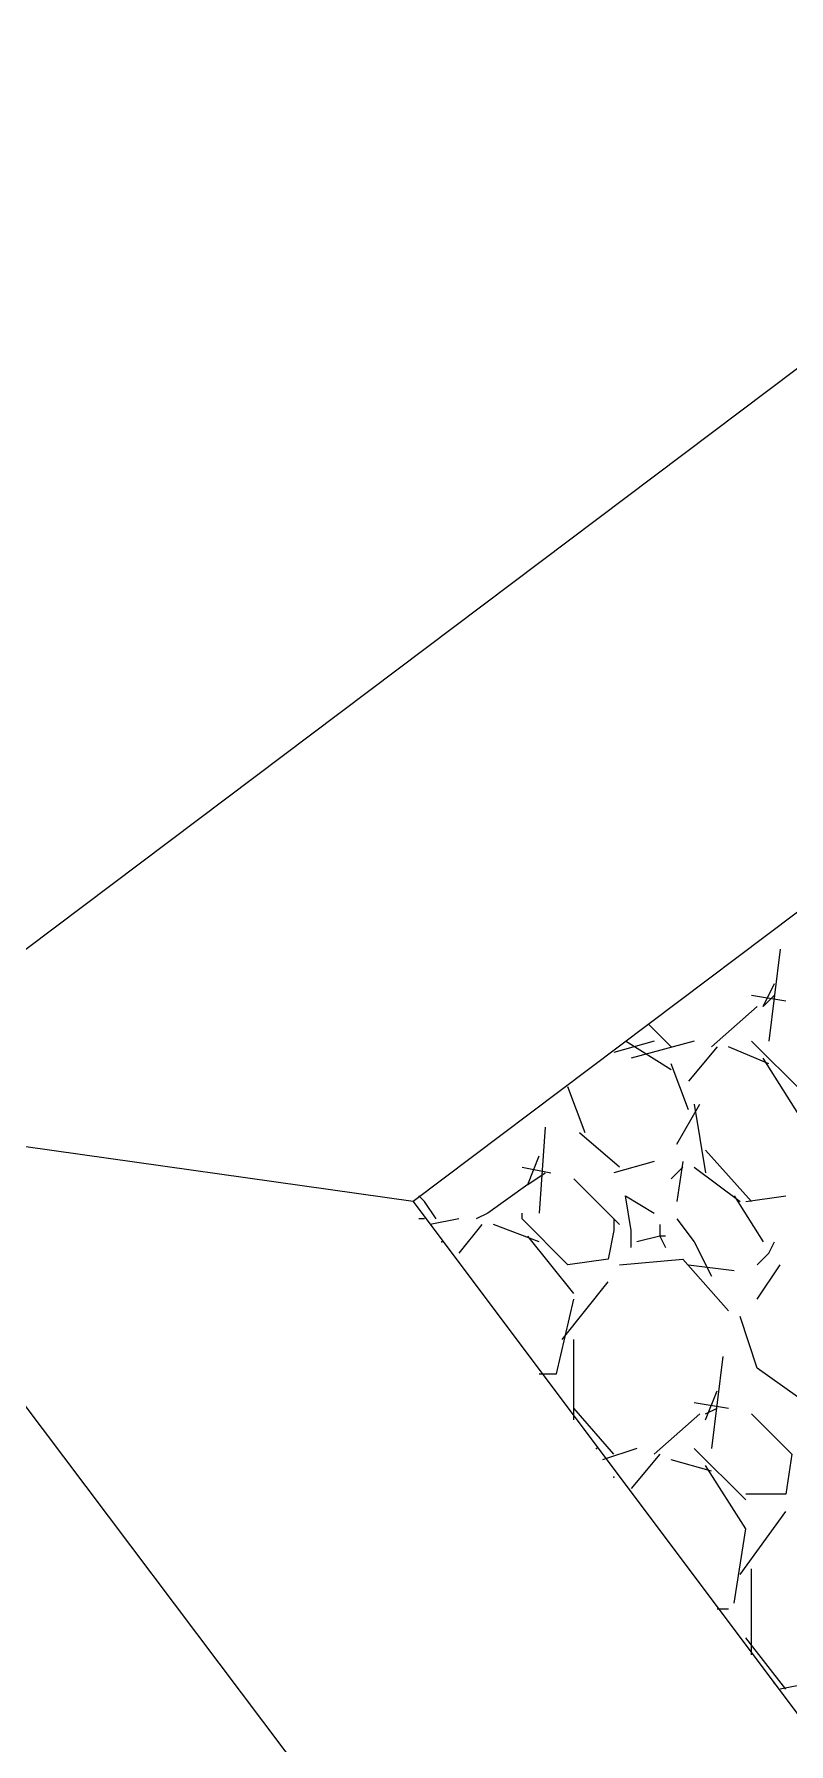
# Model space of a CAD drawing. Header units: metres. Extents: x 536440 to 536837, y 1836560 to 1836836.
# Drawn here: x 536591.289 to 536592.605, y 1836692.145 to 1836695.125 of the extents above; entities that cross this region are included whole.
import ezdxf

# ---------------------------------------------------------------- set-up
doc = ezdxf.new("R2010")
doc.units = ezdxf.units.M
doc.header["$MEASUREMENT"] = 0
doc.layers.add('Level 42', color=1, linetype='Continuous', lineweight=0)

msp = doc.modelspace()

# ---------------------------------------------------------------- linework, layer by layer
at = {"layer": 'Level 42', "color": 7, "linetype": 'Continuous', "lineweight": 0}
for p, q in [((536597.2, 1836697.99), (536590.89, 1836693.24)), ((536597.2, 1836697.99), (536590.89, 1836693.24)), ((536597.06, 1836696.94), (536591.95, 1836693.09)), ((536597.06, 1836696.94), (536591.95, 1836693.09)), ((536590.29, 1836694.04), (536592.7, 1836690.84)), ((536590.29, 1836694.04), (536592.7, 1836690.84)), ((536592.59, 1836693.53), (536592.57, 1836693.37)), ((536592.59, 1836693.53), (536592.57, 1836693.37)), ((536592.56, 1836693.43), (536592.58, 1836693.47)), ((536592.56, 1836693.43), (536592.58, 1836693.47)), ((536592.54, 1836693.45), (536592.6, 1836693.44)), ((536592.54, 1836693.45), (536592.6, 1836693.44)), ((536592.56, 1836693.43), (536592.58, 1836693.45)), ((536592.56, 1836693.43), (536592.58, 1836693.45)), ((536592.55, 1836693.43), (536592.47, 1836693.36)), ((536592.55, 1836693.43), (536592.47, 1836693.36)), ((536592.4, 1836693.36), (536592.36, 1836693.4)), ((536592.4, 1836693.36), (536592.36, 1836693.4)), ((536592.37, 1836693.37), (536592.3, 1836693.35)), ((536592.37, 1836693.37), (536592.3, 1836693.35)), ((536592.4, 1836693.32), (536592.32, 1836693.37)), ((536592.4, 1836693.32), (536592.32, 1836693.37)), ((536592.44, 1836693.37), (536592.33, 1836693.34)), ((536592.44, 1836693.37), (536592.33, 1836693.34)), ((536592.48, 1836693.36), (536592.43, 1836693.3)), ((536592.48, 1836693.36), (536592.43, 1836693.3)), ((536592.57, 1836693.33), (536592.5, 1836693.36)), ((536592.57, 1836693.33), (536592.5, 1836693.36)), ((536592.63, 1836693.28), (536592.54, 1836693.37)), ((536592.63, 1836693.28), (536592.54, 1836693.37)), ((536592.43, 1836693.25), (536592.4, 1836693.33)), ((536592.43, 1836693.25), (536592.4, 1836693.33)), ((536592.63, 1836693.23), (536592.56, 1836693.34)), ((536592.63, 1836693.23), (536592.56, 1836693.34)), ((536592.25, 1836693.21), (536592.22, 1836693.29)), ((536592.25, 1836693.21), (536592.22, 1836693.29)), ((536592.41, 1836693.19), (536592.45, 1836693.26)), ((536592.41, 1836693.19), (536592.45, 1836693.26)), ((536592.44, 1836693.26), (536592.46, 1836693.14)), ((536592.44, 1836693.26), (536592.46, 1836693.14)), ((536591.95, 1836693.09), (536590.89, 1836693.24)), ((536591.95, 1836693.09), (536590.89, 1836693.24)), ((536592.18, 1836693.22), (536592.17, 1836693.07)), ((536592.18, 1836693.22), (536592.17, 1836693.07)), ((536592.31, 1836693.15), (536592.24, 1836693.21)), ((536592.31, 1836693.15), (536592.24, 1836693.21)), ((536592.46, 1836693.18), (536592.54, 1836693.09)), ((536592.46, 1836693.18), (536592.54, 1836693.09)), ((536592.46, 1836693.18), (536592.54, 1836693.09)), ((536592.46, 1836693.18), (536592.54, 1836693.09)), ((536592.14, 1836693.15), (536592.19, 1836693.14)), ((536592.14, 1836693.15), (536592.19, 1836693.14)), ((536592.15, 1836693.12), (536592.17, 1836693.17)), ((536592.15, 1836693.12), (536592.17, 1836693.17)), ((536592.37, 1836693.16), (536592.3, 1836693.14)), ((536592.37, 1836693.16), (536592.3, 1836693.14)), ((536592.4, 1836693.13), (536592.42, 1836693.15)), ((536592.4, 1836693.13), (536592.42, 1836693.15)), ((536592.42, 1836693.16), (536592.41, 1836693.09)), ((536592.42, 1836693.16), (536592.41, 1836693.09)), ((536592.44, 1836693.15), (536592.52, 1836693.09)), ((536592.44, 1836693.15), (536592.52, 1836693.09)), ((536592.15, 1836693.12), (536592.08, 1836693.07)), ((536592.15, 1836693.12), (536592.08, 1836693.07)), ((536592.15, 1836693.12), (536592.18, 1836693.14)), ((536592.15, 1836693.12), (536592.18, 1836693.14)), ((536592.23, 1836693.13), (536592.31, 1836693.05)), ((536592.23, 1836693.13), (536592.31, 1836693.05)), ((536591.95, 1836693.09), (536592.85, 1836691.89)), ((536591.95, 1836693.09), (536592.85, 1836691.89)), ((536591.97, 1836693.09), (536591.96, 1836693.1)), ((536591.97, 1836693.09), (536591.96, 1836693.1)), ((536591.99, 1836693.06), (536591.97, 1836693.09)), ((536591.99, 1836693.06), (536591.97, 1836693.09)), ((536592.33, 1836693.04), (536592.32, 1836693.1)), ((536592.32, 1836693.1), (536592.37, 1836693.07)), ((536592.33, 1836693.04), (536592.32, 1836693.1)), ((536592.32, 1836693.1), (536592.37, 1836693.07)), ((536592.51, 1836693.1), (536592.56, 1836693.02)), ((536592.51, 1836693.1), (536592.56, 1836693.02)), ((536592.53, 1836693.09), (536592.6, 1836693.1)), ((536592.53, 1836693.09), (536592.6, 1836693.1)), ((536591.97, 1836693.06), (536591.96, 1836693.06)), ((536591.97, 1836693.06), (536591.96, 1836693.06)), ((536592.03, 1836693.06), (536591.98, 1836693.05)), ((536592.03, 1836693.06), (536591.98, 1836693.05)), ((536592.08, 1836693.07), (536592.06, 1836693.06)), ((536592.08, 1836693.07), (536592.06, 1836693.06)), ((536592.14, 1836693.06), (536592.14, 1836693.07)), ((536592.14, 1836693.06), (536592.14, 1836693.07)), ((536592.22, 1836692.98), (536592.14, 1836693.06)), ((536592.22, 1836692.98), (536592.14, 1836693.06)), ((536592.3, 1836693.06), (536592.3, 1836693.04)), ((536592.3, 1836693.06), (536592.3, 1836693.04)), ((536592.41, 1836693.06), (536592.44, 1836693.02)), ((536592.41, 1836693.06), (536592.44, 1836693.02)), ((536592.07, 1836693.05), (536592.03, 1836693)), ((536592.07, 1836693.05), (536592.03, 1836693)), ((536592.17, 1836693.02), (536592.09, 1836693.05)), ((536592.17, 1836693.02), (536592.09, 1836693.05)), ((536592.23, 1836692.93), (536592.15, 1836693.03)), ((536592.23, 1836692.93), (536592.15, 1836693.03)), ((536592.3, 1836693.04), (536592.29, 1836692.99)), ((536592.3, 1836693.04), (536592.29, 1836692.99)), ((536592.33, 1836693.01), (536592.33, 1836693.04)), ((536592.33, 1836693.01), (536592.33, 1836693.04)), ((536592.38, 1836693.03), (536592.34, 1836693.02)), ((536592.38, 1836693.03), (536592.34, 1836693.02)), ((536592.38, 1836693.05), (536592.38, 1836693.03)), ((536592.38, 1836693.05), (536592.38, 1836693.03)), ((536592.38, 1836693.03), (536592.39, 1836693.01)), ((536592.39, 1836693.03), (536592.38, 1836693.03)), ((536592.38, 1836693.03), (536592.39, 1836693.01)), ((536592.39, 1836693.03), (536592.38, 1836693.03)), ((536592.44, 1836693.02), (536592.47, 1836692.96)), ((536592.44, 1836693.02), (536592.47, 1836692.96)), ((536592.55, 1836692.98), (536592.57, 1836693)), ((536592.55, 1836692.98), (536592.57, 1836693)), ((536592.57, 1836693), (536592.58, 1836693.02)), ((536592.57, 1836693), (536592.58, 1836693.02)), ((536592.29, 1836692.99), (536592.22, 1836692.98)), ((536592.29, 1836692.99), (536592.22, 1836692.98)), ((536592.31, 1836692.98), (536592.42, 1836692.99)), ((536592.31, 1836692.98), (536592.42, 1836692.99)), ((536592.42, 1836692.99), (536592.5, 1836692.9)), ((536592.42, 1836692.99), (536592.5, 1836692.9)), ((536592.43, 1836692.98), (536592.51, 1836692.97)), ((536592.43, 1836692.98), (536592.51, 1836692.97)), ((536592.55, 1836692.92), (536592.59, 1836692.98)), ((536592.55, 1836692.92), (536592.59, 1836692.98)), ((536592.21, 1836692.85), (536592.29, 1836692.95)), ((536592.21, 1836692.85), (536592.29, 1836692.95)), ((536592.2, 1836692.79), (536592.23, 1836692.92)), ((536592.2, 1836692.79), (536592.23, 1836692.92)), ((536592.55, 1836692.8), (536592.52, 1836692.89)), ((536592.55, 1836692.8), (536592.52, 1836692.89)), ((536592.23, 1836692.71), (536592.23, 1836692.85)), ((536592.23, 1836692.71), (536592.23, 1836692.85)), ((536592.49, 1836692.82), (536592.47, 1836692.66)), ((536592.49, 1836692.82), (536592.47, 1836692.66)), ((536592.17, 1836692.79), (536592.2, 1836692.79)), ((536592.17, 1836692.79), (536592.2, 1836692.79)), ((536592.62, 1836692.75), (536592.55, 1836692.8)), ((536592.62, 1836692.75), (536592.55, 1836692.8)), ((536592.46, 1836692.71), (536592.48, 1836692.76)), ((536592.46, 1836692.71), (536592.48, 1836692.76)), ((536592.3, 1836692.65), (536592.23, 1836692.73)), ((536592.3, 1836692.65), (536592.23, 1836692.73)), ((536592.44, 1836692.74), (536592.5, 1836692.73)), ((536592.44, 1836692.74), (536592.5, 1836692.73)), ((536592.46, 1836692.72), (536592.48, 1836692.73)), ((536592.46, 1836692.72), (536592.48, 1836692.73)), ((536592.45, 1836692.72), (536592.37, 1836692.65)), ((536592.45, 1836692.72), (536592.37, 1836692.65)), ((536592.54, 1836692.72), (536592.61, 1836692.65)), ((536592.54, 1836692.72), (536592.61, 1836692.65)), ((536592.34, 1836692.66), (536592.28, 1836692.64)), ((536592.34, 1836692.66), (536592.28, 1836692.64)), ((536592.38, 1836692.65), (536592.33, 1836692.59)), ((536592.38, 1836692.65), (536592.33, 1836692.59)), ((536592.47, 1836692.62), (536592.4, 1836692.64)), ((536592.47, 1836692.62), (536592.4, 1836692.64)), ((536592.53, 1836692.57), (536592.44, 1836692.66)), ((536592.53, 1836692.57), (536592.44, 1836692.66)), ((536592.61, 1836692.65), (536592.6, 1836692.58)), ((536592.61, 1836692.65), (536592.6, 1836692.58)), ((536592.53, 1836692.52), (536592.46, 1836692.63)), ((536592.53, 1836692.52), (536592.46, 1836692.63)), ((536592.6, 1836692.58), (536592.53, 1836692.58)), ((536592.6, 1836692.58), (536592.53, 1836692.58)), ((536592.52, 1836692.44), (536592.6, 1836692.55)), ((536592.52, 1836692.44), (536592.6, 1836692.55)), ((536592.51, 1836692.39), (536592.53, 1836692.52)), ((536592.51, 1836692.39), (536592.53, 1836692.52)), ((536592.54, 1836692.3), (536592.54, 1836692.45)), ((536592.54, 1836692.3), (536592.54, 1836692.45)), ((536592.48, 1836692.38), (536592.5, 1836692.38)), ((536592.48, 1836692.38), (536592.5, 1836692.38)), ((536592.6, 1836692.24), (536592.53, 1836692.33)), ((536592.6, 1836692.24), (536592.53, 1836692.33)), ((536592.64, 1836692.25), (536592.59, 1836692.24)), ((536592.64, 1836692.25), (536592.59, 1836692.24))]:
    msp.add_line(p, q, dxfattribs=at)
for p in [(536592, 1836693.02), (536592, 1836693.02), (536592.27, 1836692.66), (536592.27, 1836692.66), (536592.3, 1836692.61), (536592.3, 1836692.61), (536592.58, 1836692.25), (536592.58, 1836692.25)]:
    msp.add_point(p, dxfattribs=at)

doc.saveas('drawing.dxf')
